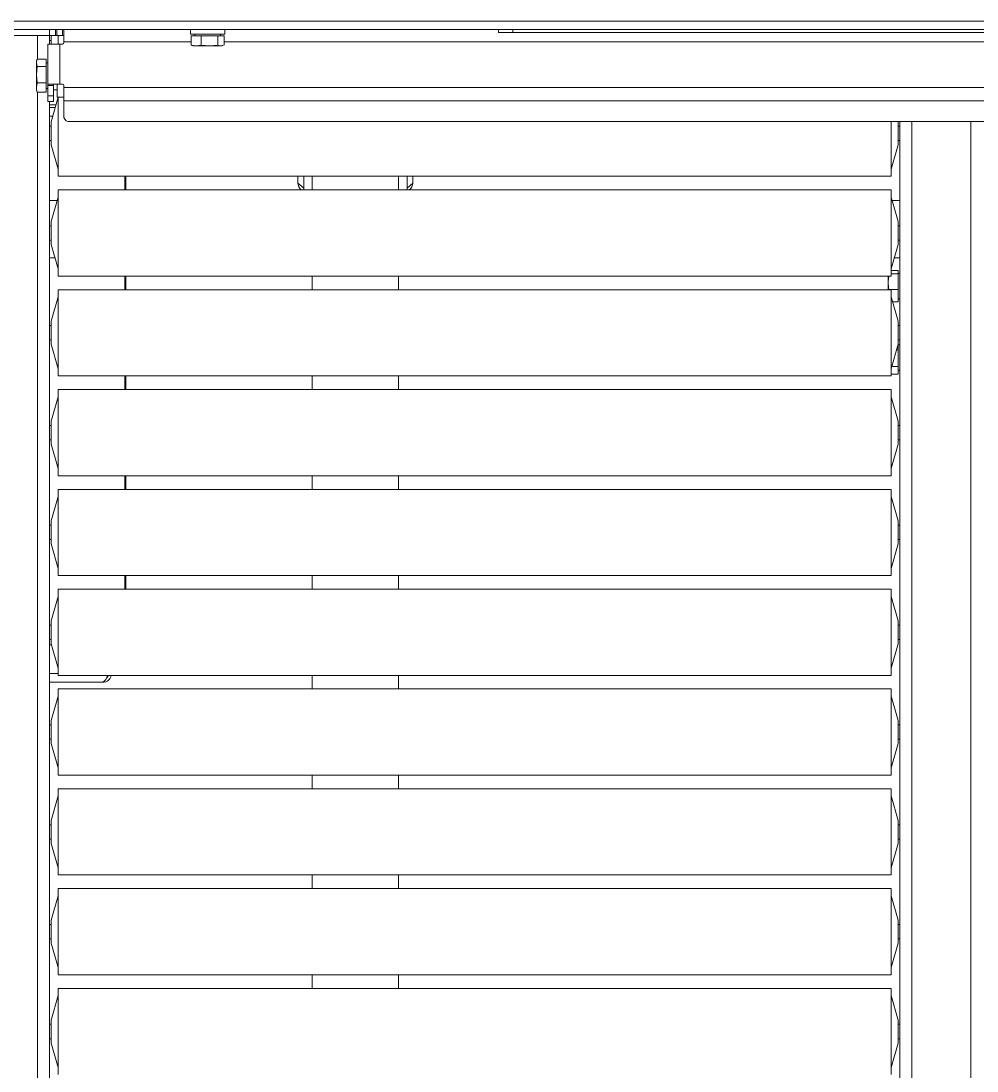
# Model space of a CAD drawing. Header units: millimetres. Extents: x -187347 to 135007, y -6415 to 292048.
# Drawn here: x -55298.2 to -54965.4, y 26750.7 to 27116.2 of the extents above; entities that cross this region are included whole.
import ezdxf

# ---------------------------------------------------------------- set-up
doc = ezdxf.new("R2010")
doc.units = ezdxf.units.MM
doc.header["$LTSCALE"] = 100
doc.layers.get('0').update_dxf_attribs({"lineweight": 18})
doc.layers.add('Layout Multivac', color=2, linetype='Continuous')

# ---------------------------------------------------------------- blocks, each defined once
blk = doc.blocks.new('I319 MD_left to right')
at = {"color": 0, "linetype": 'Continuous', "lineweight": 18}
for p, q in [((2501.44, 2114.54), (2930.4, 2114.54)), ((2930.73, 2111.54), (2500.07, 2111.54)), ((2548.26, 2109.54), (2572.26, 2109.54)), ((2568.07, 2101.3), (2568.07, 2109.54)), ((2572.26, 2111.54), (2572.26, 2109.54)), ((2572.26, 2109.54), (2574.26, 2109.54)), ((2572.27, 2106.54), (2572.27, 2109.54)), ((2572.77, 2106.54), (2572.77, 2109.54)), ((2574.26, 2109.54), (2574.26, 2111.54)), ((2574.26, 2109.54), (2574.76, 2109.54)), ((2574.76, 2109.54), (2574.76, 2111.54)), ((2574.76, 2109.54), (2576.76, 2109.54)), ((2575.27, 2106.54), (2575.27, 2109.54)), ((2576.76, 2111.54), (2576.76, 2109.54)), ((2576.76, 2109.54), (2577.26, 2109.54)), ((2577.26, 2111.54), (2577.26, 2107.34)), ((2621.27, 2111.54), (2621.27, 2109.94)), ((2621.27, 2109.94), (2633.27, 2109.94)), ((2621.55, 2106.15), (2621.55, 2109.34)), ((2621.55, 2109.34), (2625.06, 2109.34)), ((2622.83, 2109.94), (2622.83, 2109.34)), ((2625.06, 2106.15), (2625.06, 2109.34)), ((2625.06, 2109.34), (2630.79, 2109.34)), ((2630.79, 2106.15), (2630.79, 2109.34)), ((2630.79, 2109.34), (2633, 2109.34)), ((2631.71, 2109.34), (2631.71, 2109.94)), ((2633, 2106.15), (2633, 2109.34)), ((2633.27, 2109.94), (2633.27, 2111.54)), ((2728.57, 2110.54), (2728.57, 2111.54)), ((2733.57, 2110.54), (2728.57, 2110.54)), ((2733.57, 2110.54), (2733.57, 2111.54)), ((3135.07, 2110.54), (2733.57, 2110.54)), ((2571.66, 2092.54), (2571.66, 2106.54)), ((2575.86, 2106.54), (2571.66, 2106.54)), ((2572.27, 2107.73), (2572.77, 2107.73)), ((2575.86, 2092.54), (2575.86, 2106.54)), ((2575.86, 2106.54), (2576.76, 2106.54)), ((2577.26, 2107.34), (2577.26, 2107.04)), ((2577.26, 2107.34), (2621.55, 2107.34)), ((2623.31, 2105.94), (2621.55, 2106.15)), ((2621.86, 2106.05), (2622.27, 2105.94)), ((2622.27, 2105.94), (2623.31, 2105.94)), ((2625.06, 2106.15), (2623.31, 2105.94)), ((2623.31, 2105.94), (2627.92, 2105.94)), ((2627.92, 2105.94), (2625.06, 2106.15)), ((2630.79, 2106.15), (2627.92, 2105.94)), ((2627.92, 2105.94), (2631.89, 2105.94)), ((2632.67, 2106.09), (2631.89, 2105.94)), ((2631.89, 2105.94), (2632.27, 2105.94)), ((2632.27, 2105.94), (2632.69, 2106.05)), ((2633, 2107.34), (3233.55, 2107.34)), ((2567.82, 2101.11), (2567.66, 2100.54)), ((2567.66, 2100.54), (2567.66, 2100.03)), ((2567.87, 2098.76), (2567.66, 2100.03)), ((2567.66, 2100.03), (2567.66, 2095.88)), ((2567.66, 2095.88), (2567.87, 2098.76)), ((2567.87, 2101.3), (2571.06, 2101.3)), ((2567.87, 2098.76), (2571.06, 2098.76)), ((2571.06, 2101.3), (2571.06, 2098.76)), ((2571.66, 2099.98), (2571.06, 2099.98)), ((2571.06, 2098.76), (2571.06, 2093)), ((2567.87, 2093), (2567.66, 2095.88)), ((2567.66, 2095.88), (2567.66, 2091.39)), ((2567.66, 2091.39), (2567.87, 2093)), ((2567.66, 2091.39), (2567.66, 2090.54)), ((2567.66, 2090.54), (2567.82, 2089.97)), ((2567.87, 2093), (2571.06, 2093)), ((2571.06, 2093), (2571.06, 2089.78)), ((2571.06, 2091.1), (2571.66, 2091.1)), ((2571.66, 2092.54), (2575.86, 2092.54)), ((2571.66, 2092.54), (2571.66, 2092.04)), ((2571.66, 2092.04), (2573.66, 2092.04)), ((2571.66, 2092.04), (2571.66, 2088.54)), ((2573.66, 2092.04), (2573.66, 2092.54)), ((2573.66, 2092.04), (2573.66, 2088.54)), ((2573.66, 2090.54), (2574.86, 2090.54)), ((2574.86, 2088.04), (2574.86, 2092.54)), ((2575.86, 2092.54), (2576.76, 2092.54)), ((2577.26, 2092.04), (2577.26, 2091.45)), ((2577.26, 2091.45), (3289.26, 2091.45)), ((2577.26, 2091.45), (2577.26, 2086.78)), ((2567.84, 2089.99), (2567.87, 2089.78)), ((2567.87, 2089.78), (2571.06, 2089.78)), ((2568.07, 1098.67), (2568.07, 2089.78)), ((2573.66, 2088.54), (2571.66, 2088.54)), ((2571.66, 2088.54), (2571.66, 2086.54)), ((2575.27, 2087.99), (2572.77, 2079.49)), ((2573.66, 2086.54), (2573.66, 2088.54)), ((2574.86, 2088.04), (2577.26, 2088.04)), ((2575.27, 2060.49), (2575.27, 2088.04)), ((2577.26, 2086.78), (3289.26, 2086.78)), ((2577.26, 2086.78), (2577.26, 2080.96)), ((2571.66, 2086.54), (2573.66, 2086.54)), ((2572.27, 1095.02), (2572.27, 2086.54)), ((2572.8, 2085.39), (2572.27, 2085.39)), ((2572.27, 2085.39), (2574.5, 2085.39)), ((2572.27, 2084.39), (2574.21, 2084.39)), ((2574.5, 2085.39), (2572.8, 2085.39)), ((2573.33, 2081.39), (2572.27, 2081.39)), ((2572.77, 2071.49), (2572.77, 2079.49)), ((2579.26, 2079.54), (3287.26, 2079.54)), ((2865.27, 2060.49), (2865.27, 2079.54)), ((2867.77, 2079.49), (2867.76, 2079.54)), ((2867.77, 2071.49), (2867.77, 2079.49)), ((2868.27, 1095.02), (2868.27, 2079.54)), ((2872.47, 1098.67), (2872.47, 2079.54)), ((2893.07, 1098.67), (2893.07, 2079.54)), ((2572.77, 2077.99), (2572.27, 2077.99)), ((2868.27, 2077.99), (2867.77, 2077.99)), ((2572.27, 2072.99), (2572.77, 2072.99)), ((2867.77, 2072.99), (2868.27, 2072.99)), ((2572.77, 2071.49), (2575.27, 2062.99)), ((2865.27, 2062.99), (2867.77, 2071.49)), ((2575.27, 2060.49), (2865.27, 2060.49)), ((2598.43, 2055.76), (2598.43, 2060.49)), ((2598.77, 2055.76), (2598.77, 2060.49)), ((2658.73, 2058.14), (2658.73, 2060.49)), ((2658.73, 2058.14), (2660.73, 2056.32)), ((2660.73, 2060.49), (2660.73, 2056.32)), ((2663.73, 2060.49), (2663.73, 2055.76)), ((2693.73, 2055.76), (2693.73, 2060.49)), ((2696.73, 2056.32), (2696.73, 2060.49)), ((2696.73, 2056.32), (2698.73, 2058.14)), ((2698.73, 2060.49), (2698.73, 2058.14)), ((2865.27, 2055.76), (2575.27, 2055.76)), ((2575.27, 2025.76), (2575.27, 2055.76)), ((2660.73, 2056.32), (2660.81, 2055.76)), ((2696.66, 2055.76), (2696.73, 2056.32)), ((2865.27, 2025.76), (2865.27, 2055.76)), ((2574.93, 2052.11), (2572.27, 2052.11)), ((2575.27, 2053.26), (2572.77, 2044.76)), ((2867.77, 2044.76), (2865.27, 2053.26)), ((2868.27, 2052.11), (2865.61, 2052.11)), ((2572.77, 2043.26), (2572.27, 2043.26)), ((2572.77, 2036.76), (2572.77, 2044.76)), ((2867.77, 2036.76), (2867.77, 2044.76)), ((2868.27, 2043.26), (2867.77, 2043.26)), ((2572.27, 2038.26), (2572.77, 2038.26)), ((2572.77, 2036.76), (2575.27, 2028.26)), ((2865.27, 2028.26), (2867.77, 2036.76)), ((2867.77, 2038.26), (2868.27, 2038.26)), ((2572.27, 2032.11), (2574.14, 2032.11)), ((2866.4, 2032.11), (2868.27, 2032.11)), ((2575.27, 2025.76), (2865.27, 2025.76)), ((2598.43, 2021.02), (2598.43, 2025.76)), ((2598.77, 2021.02), (2598.77, 2025.76)), ((2663.73, 2025.76), (2663.73, 2021.02)), ((2693.73, 2021.02), (2693.73, 2025.76)), ((2864.27, 2023.81), (2864.42, 2025.76)), ((2864.27, 2025.76), (2864.27, 2023.81)), ((2865.27, 2027.75), (2867.67, 2027.75)), ((2865.27, 2026.56), (2867.67, 2026.56)), ((2867.67, 2027.75), (2867.67, 2026.56)), ((2868.27, 2026.7), (2867.67, 2026.7)), ((2867.67, 2026.56), (2867.67, 2021.07)), ((2865.27, 2021.02), (2575.27, 2021.02)), ((2575.27, 1991.02), (2575.27, 2021.02)), ((2864.27, 2023.81), (2864.27, 2021.02)), ((2864.48, 2021.07), (2867.67, 2021.07)), ((2865.27, 1991.02), (2865.27, 2021.02)), ((2867.67, 2021.07), (2867.67, 2016.77)), ((2575.27, 2018.52), (2572.77, 2010.02)), ((2867.77, 2010.02), (2865.27, 2018.52)), ((2867.67, 2017.82), (2868.27, 2017.82)), ((2865.78, 2016.77), (2867.67, 2016.77)), ((2572.77, 2002.02), (2572.77, 2010.02)), ((2867.77, 2002.02), (2867.77, 2010.02)), ((2572.77, 2008.52), (2572.27, 2008.52)), ((2868.27, 2008.52), (2867.77, 2008.52)), ((2572.27, 2003.52), (2572.77, 2003.52)), ((2867.77, 2003.52), (2868.27, 2003.52)), ((2572.77, 2002.02), (2575.27, 1993.52)), ((2865.27, 1993.52), (2867.77, 2002.02)), ((2867.19, 2000.05), (2867.67, 2000.05)), ((2867.67, 2001.68), (2867.67, 2000.05)), ((2867.67, 2000.05), (2867.67, 1994.29)), ((2868.27, 2001.89), (2867.73, 2001.89)), ((2865.5, 1994.29), (2867.67, 1994.29)), ((2867.67, 1994.29), (2867.67, 1991.68)), ((2867.67, 1993.01), (2868.27, 1993.01)), ((2575.27, 1991.02), (2865.27, 1991.02)), ((2598.43, 1986.28), (2598.43, 1991.02)), ((2598.77, 1986.28), (2598.77, 1991.02)), ((2663.73, 1991.02), (2663.73, 1986.28)), ((2693.73, 1986.28), (2693.73, 1991.02)), ((2865.27, 1991.68), (2867.67, 1991.68)), ((2865.27, 1986.28), (2575.27, 1986.28)), ((2575.27, 1956.28), (2575.27, 1986.28)), ((2865.27, 1956.28), (2865.27, 1986.28)), ((2575.27, 1983.78), (2572.77, 1975.28)), ((2867.77, 1975.28), (2865.27, 1983.78)), ((2572.77, 1973.78), (2572.27, 1973.78)), ((2572.77, 1967.28), (2572.77, 1975.28)), ((2867.77, 1967.28), (2867.77, 1975.28)), ((2868.27, 1973.78), (2867.77, 1973.78)), ((2572.27, 1968.78), (2572.77, 1968.78)), ((2572.77, 1967.28), (2575.27, 1958.78)), ((2865.27, 1958.78), (2867.77, 1967.28)), ((2867.77, 1968.78), (2868.27, 1968.78)), ((2575.27, 1956.28), (2865.27, 1956.28)), ((2598.43, 1951.54), (2598.43, 1956.28)), ((2598.77, 1951.54), (2598.77, 1956.28)), ((2663.73, 1956.28), (2663.73, 1951.54)), ((2693.73, 1951.54), (2693.73, 1956.28)), ((2865.27, 1951.54), (2575.27, 1951.54)), ((2575.27, 1921.54), (2575.27, 1951.54)), ((2865.27, 1921.54), (2865.27, 1951.54)), ((2575.27, 1949.04), (2572.77, 1940.54)), ((2867.77, 1940.54), (2865.27, 1949.04)), ((2572.77, 1939.04), (2572.27, 1939.04)), ((2572.77, 1932.54), (2572.77, 1940.54)), ((2867.77, 1932.54), (2867.77, 1940.54)), ((2868.27, 1939.04), (2867.77, 1939.04)), ((2572.27, 1934.04), (2572.77, 1934.04)), ((2867.77, 1934.04), (2868.27, 1934.04)), ((2572.77, 1932.54), (2575.27, 1924.04)), ((2865.27, 1924.04), (2867.77, 1932.54)), ((2575.27, 1921.54), (2865.27, 1921.54)), ((2598.43, 1916.8), (2598.43, 1921.54)), ((2598.77, 1916.8), (2598.77, 1921.54)), ((2663.73, 1921.54), (2663.73, 1916.8)), ((2693.73, 1916.8), (2693.73, 1921.54)), ((2865.27, 1916.8), (2575.27, 1916.8)), ((2575.27, 1886.8), (2575.27, 1916.8)), ((2865.27, 1886.8), (2865.27, 1916.8)), ((2575.27, 1914.3), (2572.77, 1905.8)), ((2867.77, 1905.8), (2865.27, 1914.3)), ((2572.77, 1904.3), (2572.27, 1904.3)), ((2572.77, 1897.8), (2572.77, 1905.8)), ((2867.77, 1897.8), (2867.77, 1905.8)), ((2868.27, 1904.3), (2867.77, 1904.3)), ((2572.27, 1899.3), (2572.77, 1899.3)), ((2572.89, 1897.39), (2572.27, 1897.39)), ((2572.77, 1897.8), (2575.27, 1889.3)), ((2865.27, 1889.3), (2867.77, 1897.8)), ((2867.77, 1899.3), (2868.27, 1899.3)), ((2575.27, 1887.39), (2572.27, 1887.39)), ((2575.27, 1886.8), (2865.27, 1886.8)), ((2663.73, 1886.8), (2663.73, 1882.06)), ((2693.73, 1882.06), (2693.73, 1886.8)), ((2590.77, 1884.39), (2572.27, 1884.39)), ((2575.27, 1879.56), (2572.77, 1871.06)), ((2865.27, 1882.06), (2575.27, 1882.06)), ((2575.27, 1852.06), (2575.27, 1882.06)), ((2865.27, 1852.06), (2865.27, 1882.06)), ((2867.77, 1871.06), (2865.27, 1879.56)), ((2572.77, 1869.56), (2572.27, 1869.56)), ((2572.77, 1863.06), (2572.77, 1871.06)), ((2867.77, 1863.06), (2867.77, 1871.06)), ((2868.27, 1869.56), (2867.77, 1869.56)), ((2572.27, 1864.56), (2572.77, 1864.56)), ((2867.77, 1864.56), (2868.27, 1864.56)), ((2572.77, 1863.06), (2575.27, 1854.56)), ((2865.27, 1854.56), (2867.77, 1863.06)), ((2575.27, 1852.06), (2865.27, 1852.06)), ((2663.73, 1852.06), (2663.73, 1847.32)), ((2693.73, 1847.32), (2693.73, 1852.06)), ((2865.27, 1847.32), (2575.27, 1847.32)), ((2575.27, 1817.32), (2575.27, 1847.32)), ((2865.27, 1817.32), (2865.27, 1847.32)), ((2575.27, 1844.82), (2572.77, 1836.32)), ((2867.77, 1836.32), (2865.27, 1844.82)), ((2572.77, 1834.82), (2572.27, 1834.82)), ((2572.77, 1828.32), (2572.77, 1836.32)), ((2867.77, 1828.32), (2867.77, 1836.32)), ((2868.27, 1834.82), (2867.77, 1834.82)), ((2572.27, 1829.82), (2572.77, 1829.82)), ((2572.77, 1828.32), (2575.27, 1819.82)), ((2865.27, 1819.82), (2867.77, 1828.32)), ((2867.77, 1829.82), (2868.27, 1829.82)), ((2575.27, 1817.32), (2865.27, 1817.32)), ((2663.73, 1817.32), (2663.73, 1812.58)), ((2693.73, 1812.58), (2693.73, 1817.32)), ((2575.27, 1810.08), (2572.77, 1801.58)), ((2865.27, 1812.58), (2575.27, 1812.58)), ((2575.27, 1782.58), (2575.27, 1812.58)), ((2865.27, 1782.58), (2865.27, 1812.58)), ((2867.77, 1801.58), (2865.27, 1810.08)), ((2572.77, 1800.08), (2572.27, 1800.08)), ((2572.77, 1793.58), (2572.77, 1801.58)), ((2867.77, 1793.58), (2867.77, 1801.58)), ((2868.27, 1800.08), (2867.77, 1800.08)), ((2572.27, 1795.08), (2572.77, 1795.08)), ((2867.77, 1795.08), (2868.27, 1795.08)), ((2572.77, 1793.58), (2575.27, 1785.08)), ((2865.27, 1785.08), (2867.77, 1793.58)), ((2575.27, 1782.58), (2865.27, 1782.58)), ((2663.73, 1782.58), (2663.73, 1777.84)), ((2693.73, 1777.84), (2693.73, 1782.58)), ((2865.27, 1777.84), (2575.27, 1777.84)), ((2575.27, 1747.84), (2575.27, 1777.84)), ((2865.27, 1747.84), (2865.27, 1777.84)), ((2575.27, 1775.34), (2572.77, 1766.84)), ((2867.77, 1766.84), (2865.27, 1775.34)), ((2572.77, 1765.34), (2572.27, 1765.34)), ((2572.77, 1758.84), (2572.77, 1766.84)), ((2867.77, 1758.84), (2867.77, 1766.84)), ((2868.27, 1765.34), (2867.77, 1765.34)), ((2572.27, 1760.34), (2572.77, 1760.34)), ((2572.77, 1758.84), (2575.27, 1750.34)), ((2865.27, 1750.34), (2867.77, 1758.84)), ((2867.77, 1760.34), (2868.27, 1760.34))]:
    blk.add_line(p, q, dxfattribs=at)
at = {"color": 0, "linetype": 'Continuous', "lineweight": 18, "flags": 128}
for points in [[(2621.55, 2106.15), (2621.79, 2106.07), (2621.87, 2106.06)], [(2631.89, 2105.94), (2631.03, 2106.07), (2630.79, 2106.15)], [(2567.66, 2100.03), (2567.8, 2101.03), (2567.87, 2101.3)], [(2567.87, 2089.78), (2567.72, 2090.58), (2567.66, 2091.39)], [(2864.48, 2021.07), (2864.4, 2021.67), (2864.27, 2023.81)], [(2592.01, 1885.86), (2592.18, 1885.98), (2592.62, 1886.63), (2592.65, 1886.8)]]:
    blk.add_lwpolyline(points, dxfattribs=at)
at = {"color": 0, "linetype": 'Continuous', "lineweight": 18}
for centre, radius, start, end in [((2576.76, 2107.04), 0.5, 270, 0), ((2576.76, 2092.04), 0.5, 0, 90), ((2579.01, 2081.31), 1.79, 191.4218, 278.0495), ((2662.23, 2058.37), 3.51, 183.6653, 228.1073), ((2695.23, 2058.37), 3.51, 311.8927, 356.3347), ((2590.87, 1887.2), 2.81, 267.8564, 351.8664), ((2588.94, 1887.42), 3.54, 301.0832, 349.8301)]:
    blk.add_arc(centre, radius, start, end, dxfattribs=at)

msp = doc.modelspace()

# ---------------------------------------------------------------- block references
at = {"layer": 'Layout Multivac'}
msp.add_blockref('I319 MD_left to right', (-57860.53, 25001.63, 3.45), dxfattribs=at)

doc.saveas('drawing.dxf')
